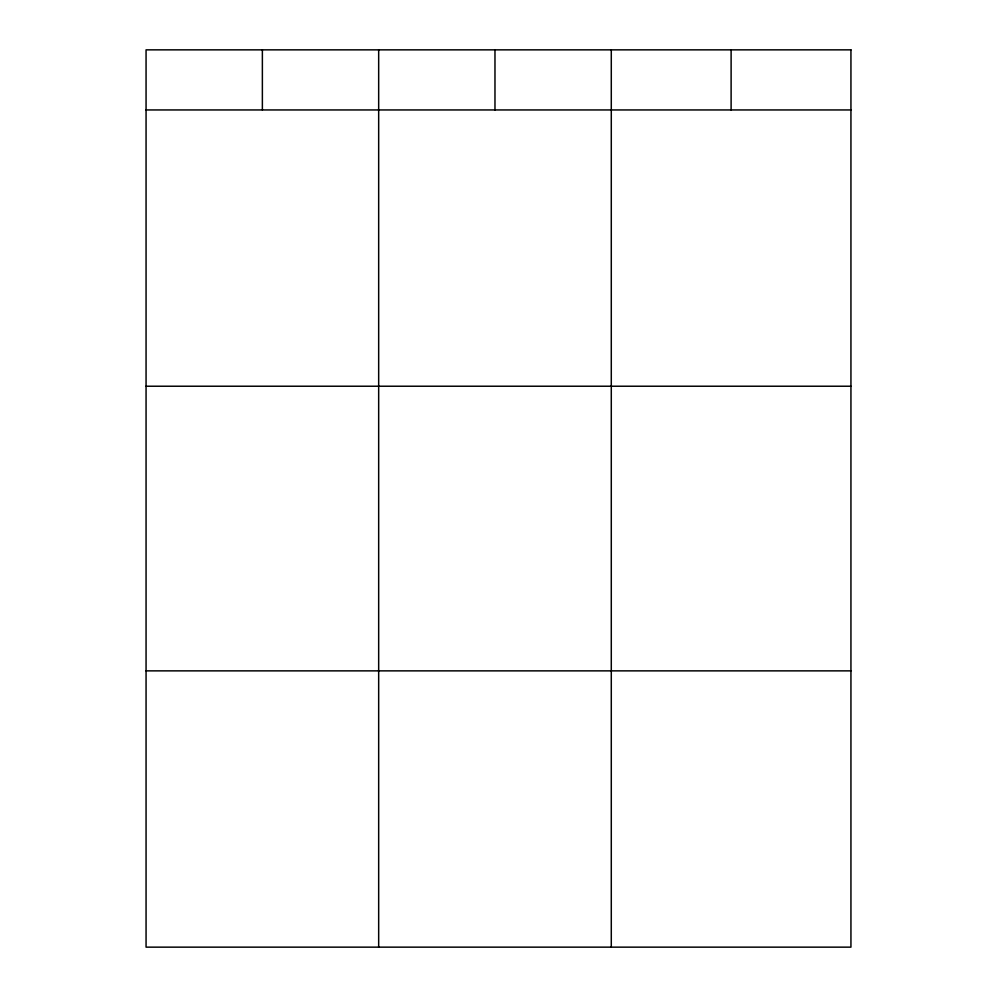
<?xml version="1.0" encoding="UTF-8"?>
<svg xmlns="http://www.w3.org/2000/svg" width="997" height="997" viewBox="0 0 997 997"><rect width="100%" height="100%" fill="white"/><g stroke="black" fill="none" stroke-linecap="round" stroke-linejoin="round"><path stroke-width="1.5" d="M146.061 109.944L850.939 109.944M146.061 386.225L850.939 386.225M146.061 670.869L850.939 670.869M731.113 49.85L731.113 109.944M611.286 49.85L611.286 947.15M494.973 49.85L494.973 109.944M378.673 49.85L378.673 947.15M262.373 49.85L262.373 109.944M850.939 49.85L146.061 49.85L146.061 947.15L850.939 947.15L850.939 49.85"/></g></svg>
